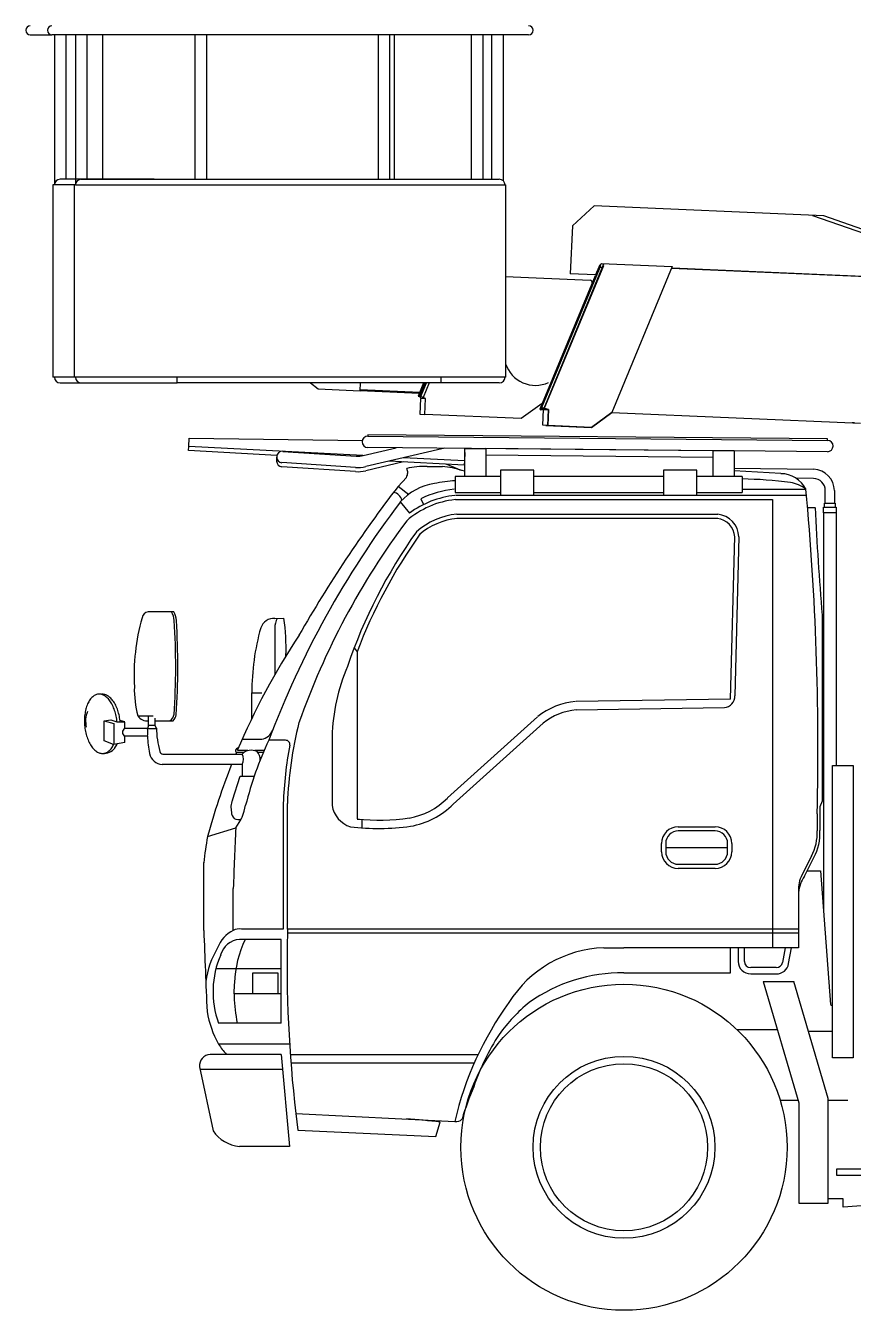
# Model space of a CAD drawing. Header units: inches. Extents: x 34 to 7218, y 31 to 7531.
# Drawn here: x 37 to 2610, y 37 to 4031 of the extents above; entities that cross this region are included whole.
import ezdxf

# ---------------------------------------------------------------- set-up
doc = ezdxf.new("R2010")
doc.units = ezdxf.units.IN
doc.header["$MEASUREMENT"] = 0
doc.layers.add('Symbols', color=6, linetype='Continuous')

msp = doc.modelspace()

# ---------------------------------------------------------------- linework, layer by layer
at = {"layer": 'Symbols'}
for p, q in [((51.1, 4003.1), (118.7, 4003.1)), ((1600.7, 4003.1), (118.7, 4003.1)), ((126.2, 4003.1), (126.2, 3536.2)), ((161.6, 4003.1), (161.6, 3553.9)), ((192, 4003.1), (192, 3553.9)), ((227.4, 4003.1), (227.4, 3553.9)), ((276.2, 4003.1), (276.2, 3553.9)), ((563.4, 4003.1), (563.4, 3553.9)), ((598.8, 4003.1), (598.8, 3553.9)), ((1133.2, 4003.1), (1133.2, 3553.9)), ((1168.6, 4003.1), (1168.6, 3553.9)), ((1182.7, 4003.1), (1182.7, 3553.9)), ((1422.7, 4003.1), (1422.7, 3553.9)), ((1458.1, 4003.1), (1458.1, 3553.9)), ((1486.5, 3553.9), (1486.5, 4003.1)), ((1521.9, 4003.1), (1521.9, 3549)), ((121.8, 3536.2), (121.8, 2938.2)), ((192, 3536.2), (121.8, 3536.2)), ((436.4, 3553.9), (143.9, 3553.9)), ((192, 3536.2), (187.6, 3536.2)), ((187.6, 3536.2), (187.6, 2938.2)), ((192, 3553.9), (192, 3536.2)), ((209.7, 3553.9), (1509.7, 3553.9)), ((2519, 3439.8), (1804.7, 3470.9)), ((2483.5, 3441.4), (2868.1, 3307.5)), ((2903.5, 3306), (2519, 3439.8)), ((1640.6, 2841.8), (1824.9, 3285.2)), ((1640.6, 2841.8), (1824.9, 3285.2)), ((1822.6, 3284.7), (1824.6, 3284.6)), ((1822.6, 3284.7), (1824.6, 3284.6)), ((1822.6, 3284.7), (1824.6, 3284.6)), ((1823.4, 3281.6), (1830.6, 3278.7)), ((1823.4, 3281.6), (1830.6, 3278.7)), ((2045.6, 3277.6), (3212.4, 3226.8)), ((1529.4, 3251.3), (1792.6, 3239.8)), ((1807.5, 3253.5), (1635.7, 2838.8)), ((1803.2, 3235.5), (1798.4, 3235.7)), ((1801.5, 3231.4), (1798.6, 3231.5)), ((187.6, 2938.2), (121.8, 2938.2)), ((143.9, 2920.5), (209.7, 2920.5)), ((209.7, 2920.5), (508, 2920.5)), ((922.1, 2920.5), (946.8, 2901.6)), ((1274.4, 2920.5), (1257.3, 2879.5)), ((1278.9, 2920.5), (1261.2, 2877.9)), ((1274.4, 2920.5), (1272, 2914.6)), ((1291.6, 2920.5), (1272.8, 2875.3)), ((1509.7, 2920.5), (1328.3, 2920.5)), ((1260.8, 2887.9), (1076.7, 2895.9)), ((1260.8, 2887.9), (1076.7, 2895.9)), ((1076.9, 2900.1), (1262.5, 2892)), ((1640.6, 2841.8), (1640.4, 2835.9)), ((1640.6, 2841.8), (1640.4, 2835.9)), ((1640.8, 2844.4), (1640.5, 2838.5)), ((1640.5, 2838.5), (1662.6, 2837.6)), ((1646, 2839.5), (1640.6, 2841.8)), ((1646, 2839.5), (1640.6, 2841.8)), ((1646.2, 2842.1), (1640.8, 2844.4)), ((1646.6, 2858.4), (1643.6, 2858.6)), ((1646, 2864.3), (1649, 2864.2)), ((1859.5, 2829), (2632.6, 2795.3)), ((2614.6, 2796.1), (2606.8, 2796.4)), ((1085.6, 2694.6), (544.2, 2723)), ((1086.3, 2694.7), (1188.9, 2718.8)), ((2174.8, 2709.7), (1100.9, 2719.6)), ((1101.2, 2755), (2530.1, 2741.9)), ((817.4, 2690.1), (817.4, 2677.1)), ((836.2, 2707.7), (1064.9, 2693)), ((1331.3, 2715.9), (1094.4, 2660.3)), ((2529.8, 2706.5), (2239.8, 2709.1)), ((1062.6, 2657.7), (833.9, 2672.5)), ((1062.6, 2644.7), (833.9, 2659.5)), ((1212.1, 2674.9), (1094.4, 2647.3)), ((1224.3, 2647.2), (1221.8, 2654.4)), ((1285, 2660.8), (1332.7, 2660.8)), ((1381.6, 2652.4), (1344.3, 2668)), ((2239.8, 2655.8), (2486.9, 2651.8)), ((2385.1, 2638.3), (2239.8, 2646.7)), ((2020.1, 2629.6), (1617.1, 2629.6)), ((2264.5, 2629.6), (2124.1, 2629.6)), ((2264.5, 2629.6), (2264.5, 2580.2)), ((2486.3, 2623.6), (2432.1, 2624.4)), ((1266.1, 2560.1), (1274.4, 2542.4)), ((2462.9, 2570.5), (1373, 2570.5)), ((1373, 2557.5), (2358.9, 2557.5)), ((1617.1, 2580.2), (2020.1, 2580.2)), ((2124.1, 2580.2), (2264.5, 2580.2)), ((2264.5, 2590), (2462.9, 2590)), ((2358.9, 2557.5), (2358.9, 1163.7)), ((2523.3, 2546.8), (2523.3, 2585.7)), ((2551.5, 2585.7), (2551.5, 2546.8)), ((1201.9, 2550.4), (1230.4, 2515.3)), ((2468, 2533.2), (2491.3, 2533.2)), ((1377.5, 2512.2), (2188.9, 2512.2)), ((2188.9, 2499.2), (1377.5, 2499.2)), ((2517.9, 2516.4), (2517.9, 1276.6)), ((2556.9, 2516.4), (2556.9, 1731.3)), ((2228.7, 1937), (2241.9, 2442.5)), ((2254.9, 2442.2), (2242, 1947.9)), ((497.7, 2208.8), (418.1, 2208.8)), ((811.9, 2158.5), (811.9, 2015)), ((812.1, 2188.4), (840, 2188.6)), ((740, 1877.2), (740, 1956.7)), ((771.2, 1955.9), (740, 1955.9)), ((2228.7, 1937), (1748.4, 1929.7)), ((433.4, 1883.7), (386.6, 1883.7)), ((418.8, 1855.4), (418.8, 1883.7)), ((439.7, 1855.4), (439.7, 1877.8)), ((1349.1, 1630.3), (1628.3, 1881.9)), ((1748.8, 1903.7), (2209.5, 1910.7)), ((345.5, 1846.2), (345.5, 1865.7)), ((415.4, 1846.2), (345.5, 1846.2)), ((415.4, 1846.2), (443.6, 1846.2)), ((439.7, 1869.8), (495.5, 1869.8)), ((1645.7, 1862.6), (1366.6, 1611)), ((415.5, 1821.6), (345.5, 1821.6)), ((345.5, 1802.1), (345.5, 1821.6)), ((710.2, 1812.7), (771, 1812.7)), ((845.3, 1809.3), (792.7, 1809.3)), ((989.8, 1820.8), (989.8, 1606.6)), ((464, 1766.3), (709.7, 1766.4)), ((715.4, 1771.2), (693.5, 1771.2)), ((728.2, 1777), (695.7, 1777)), ((778.4, 1777), (749.1, 1777)), ((775.8, 1771), (760.3, 1771)), ((709.7, 1733.9), (461.6, 1733.9)), ((709.7, 1733.9), (709.7, 1698.1)), ((680.2, 1623), (704.2, 1698.1)), ((704.2, 1698.1), (748, 1698.1)), ((837.9, 1612.2), (837.9, 1222.2)), ((850.9, 1222.2), (850.9, 1612.2)), ((2498, 1580.9), (2498, 1527.8)), ((602.1, 1509.7), (690, 1537.3)), ((2066.1, 1540.4), (2180.7, 1540.4)), ((2180.7, 1527.4), (2066.1, 1527.4)), ((2014.1, 1462.7), (2014.1, 1488.4)), ((2027.1, 1488.4), (2027.1, 1462.7)), ((2219.7, 1462.7), (2219.7, 1488.4)), ((2232.7, 1488.4), (2232.7, 1462.7)), ((2027.1, 1475.6), (2219.7, 1475.6)), ((2480.4, 1449.1), (2450.6, 1390.2)), ((2458.2, 1386.3), (2488.1, 1445.2)), ((590.9, 1217.9), (590.9, 1428.7)), ((2066.1, 1423.7), (2180.7, 1423.7)), ((2180.7, 1410.7), (2066.1, 1410.7)), ((682.6, 1217.9), (682.6, 1347.9)), ((837.9, 1222.2), (707.9, 1222.2)), ((2440.1, 1222.2), (850.9, 1222.2)), ((850.9, 1222.2), (850.9, 1209.2)), ((2440.1, 1209.2), (850.9, 1209.2)), ((1834.5, 1163.7), (1897.4, 1163.7)), ((2358.9, 1163.7), (1897.4, 1163.7)), ((2252.4, 1163.7), (2252.4, 1121.7)), ((2271.9, 1121.7), (2271.9, 1163.7)), ((2398.5, 1163.7), (2390.1, 1118.2)), ((2409.3, 1114.7), (2418.3, 1163.7)), ((831.6, 1098.7), (628.5, 1098.7)), ((2371, 1102.2), (2291.4, 1102.2)), ((2291.4, 1082.7), (2371, 1082.7)), ((2330.3, 1059.2), (2425.1, 1059.2)), ((831.6, 1020.7), (684.6, 1020.7)), ((831.6, 929.7), (636.6, 929.7)), ((2248.1, 909.7), (2374.1, 909.7)), ((2545.4, 903.9), (2470.7, 903.9)), ((857.6, 864.7), (636.6, 864.7)), ((831.4, 832.2), (610.3, 832.2)), ((859.8, 832.2), (1444, 832.2)), ((861.7, 806.2), (1432.1, 806.2)), ((577.9, 794), (619.8, 594.6)), ((835.6, 785.4), (579.7, 785.3)), ((2438.9, 688.7), (2383.2, 688.7)), ((2593.7, 688.7), (2531.8, 688.7)), ((877, 648.9), (1370.9, 624.2))]:
    msp.add_line(p, q, dxfattribs=at)
for points in [[(192, 3536.2), (1529.4, 3536.2), (1529.4, 2938.2), (187.6, 2938.2)], [(1804.7, 3470.9), (1736.9, 3408.8), (1730.4, 3259.5)], [(1635.7, 2838.8), (1639.3, 2837.3), (1820.9, 3275.7), (1818.7, 3276.6)], [(1833.2, 3284.9), (1647.9, 2838.8), (1640.6, 2841.8)], [(1859.3, 2829), (1796.8, 2782.3), (1660.4, 2788.2), (1662.6, 2837.6), (1640.8, 2844.4), (1826.8, 3292.3), (2047.7, 3282.7), (1859.3, 2829)], [(1640.8, 2844.4), (1826.8, 3292.3), (1834, 3289.4), (1648, 2841.4), (1640.8, 2844.4)], [(1822.7, 3288), (1808.3, 3256.1), (1730.4, 3259.5)], [(2047.5, 3278.2), (2900.7, 3241), (2901.1, 3250.4)], [(1798.3, 3230.8), (1642.5, 2856), (1577.7, 2809.4), (1278.1, 2822.4), (1280.2, 2871.8), (1265.7, 2878.6)], [(1328.3, 2938.2), (1328.3, 2920.5), (508, 2920.5), (508, 2938.2)], [(946.8, 2901.6), (1076.7, 2895.9), (1077.8, 2920.5)], [(1257.3, 2879.5), (1261.2, 2877.9), (1278.9, 2920.5)], [(1261.2, 2877.9), (1264.8, 2876.4), (1283.1, 2920.5)], [(1280.2, 2871.8), (1264.6, 2872.5), (1262.5, 2823.1), (1278.1, 2822.4), (1280.2, 2871.8)], [(1660.4, 2788.2), (1644.9, 2788.9), (1647, 2838.2), (1662.6, 2837.6), (1660.4, 2788.2)], [(1653.9, 2788.5), (1796.8, 2782.3), (1859.5, 2829)], [(1101.2, 2755), (2530.1, 2741.9), (2530.2, 2746.1), (1101.2, 2759.1), (1101.2, 2755)], [(818.2, 2695.3), (543.6, 2710), (544.2, 2723)], [(544.2, 2723), (545.6, 2748.9), (1083.8, 2741.2)], [(1467.4, 2716.7), (1467.4, 2629.6), (1402.4, 2629.6), (1402.4, 2716.8), (1467.4, 2716.8)], [(1401.1, 2678), (1400.4, 2665), (1166.8, 2677.3)], [(1402.4, 2704.1), (1401.1, 2678), (1212.2, 2687.9)], [(1467.7, 2696.6), (2174.5, 2690.1), (2174.6, 2709.6), (1467.8, 2716.1), (1467.7, 2696.6)], [(2174.8, 2710.2), (2239.8, 2710.2), (2239.8, 2629.6), (2174.8, 2629.6), (2174.8, 2710.2)], [(1513.1, 2571.1), (1617.1, 2571.1), (1617.1, 2649.1), (1513.1, 2649.1), (1513.1, 2571.1)], [(2020.1, 2571.1), (2124.1, 2571.1), (2124.1, 2649.1), (2020.1, 2649.1), (2020.1, 2571.1)], [(1227.9, 2572.6), (1195.4, 2598.4), (1220.8, 2626.5)], [(1513.1, 2629.6), (1372.7, 2629.6), (1372.7, 2593.2), (1372.7, 2580.2), (1513.1, 2580.2)], [(2517.9, 2534.6), (2556.9, 2534.6), (2556.9, 2516.4), (2517.9, 2516.4), (2517.9, 2534.6)], [(2520.5, 2534.6), (2520.5, 2546.8), (2554.3, 2546.8), (2554.3, 2534.6)], [(2513.6, 2198.1), (2513.6, 1619.5), (2506.6, 1602.4), (2506.5, 1528.3)], [(1058.8, 2096.8), (1067.4, 2084.2), (1067.4, 1564.8), (1082, 1563), (1082, 1537.1)], [(320.9, 1866.9), (320.6, 1870), (320, 1874.8), (319.2, 1879.6), (318.3, 1884.3), (317.3, 1888.9), (316.2, 1893.5), (314.9, 1897.9), (313.5, 1902.3), (312, 1906.5), (310.4, 1910.6), (308.7, 1914.6), (306.8, 1918.4), (304.9, 1922.1), (302.9, 1925.6), (300.8, 1928.9), (298.6, 1932.1), (296.3, 1935), (294, 1937.7), (291.6, 1940.3), (289.1, 1942.6), (286.6, 1944.6), (284, 1946.5), (281.4, 1948.1), (278.8, 1949.5), (276.2, 1950.6), (273.5, 1951.5), (270.8, 1952.1), (268.2, 1952.5), (265.5, 1952.6), (262.9, 1952.5), (260.2, 1952.1), (257.6, 1951.5), (255.1, 1950.6), (252.6, 1949.5), (250.1, 1948.1), (247.7, 1946.5), (245.3, 1944.6), (243.1, 1942.6), (240.9, 1940.3), (238.7, 1937.7), (236.7, 1935), (234.8, 1932.1), (232.9, 1928.9), (231.2, 1925.6), (229.5, 1922.1), (228, 1918.4), (226.6, 1914.6), (225.3, 1910.6), (224.2, 1906.5), (223.2, 1902.3), (222.3, 1897.9), (221.5, 1893.5), (220.9, 1888.9), (220.4, 1884.3), (220, 1879.6), (219.8, 1874.8), (219.7, 1870), (219.8, 1865.2), (220, 1860.4), (220.3, 1855.6), (220.8, 1850.8), (221.4, 1846), (222.2, 1841.2), (223, 1836.5), (224.1, 1831.9), (225.2, 1827.4), (226.5, 1822.9), (227.9, 1818.5), (229.4, 1814.3), (231, 1810.2), (232.7, 1806.2), (234.5, 1802.4), (236.5, 1798.7), (238.5, 1795.2), (240.6, 1791.9), (242.8, 1788.8), (245.1, 1785.8), (247.4, 1783.1), (249.8, 1780.6), (252.3, 1778.3), (254.8, 1776.2), (257.3, 1774.3), (259.9, 1772.7), (262.6, 1771.3), (265.2, 1770.2), (267.9, 1769.3), (270.5, 1768.7), (273.2, 1768.3), (275.9, 1768.2), (278.5, 1768.3), (281.1, 1768.7), (283.7, 1769.3), (286.3, 1770.2), (288.8, 1771.3), (291.3, 1772.7), (293.7, 1774.3), (296, 1776.2), (298.3, 1778.3), (300.5, 1780.6), (302.6, 1783.1), (304.7, 1785.8), (306.6, 1788.8), (308.5, 1791.9), (310.2, 1795.2), (310.4, 1795.7)], [(330.8, 1866.9), (330.5, 1869.8), (329.9, 1874.6), (329.2, 1879.4), (328.3, 1884), (327.3, 1888.7), (326.1, 1893.2), (324.9, 1897.7), (323.5, 1902), (322, 1906.3), (320.4, 1910.4), (318.6, 1914.4), (316.8, 1918.2), (314.9, 1921.9), (312.9, 1925.4), (310.7, 1928.7), (308.5, 1931.8), (306.3, 1934.8), (303.9, 1937.5), (301.5, 1940), (299.1, 1942.3), (296.6, 1944.4), (294, 1946.3), (291.4, 1947.9), (288.8, 1949.2), (286.1, 1950.4), (283.5, 1951.3), (280.8, 1951.9), (278.1, 1952.3), (275.5, 1952.4), (272.8, 1952.3), (271.3, 1952)], [(281, 1870.1), (301.3, 1872.8), (320.9, 1866.9), (345.5, 1866.9), (330.5, 1870.5)], [(281, 1807.2), (281, 1870.1), (310.7, 1861.3), (310.7, 1795.6)], [(443.6, 1846.2), (439.7, 1855.4), (418.8, 1855.4), (415.4, 1846.2)], [(345.5, 1802.1), (310.4, 1795.6), (281, 1807.2)], [(313.9, 1784.6), (314.6, 1785.6), (316.6, 1788.5), (318.4, 1791.7), (320.2, 1795), (321.4, 1797.7)], [(2545.4, 1731.3), (2610.4, 1731.3), (2610.4, 821.3), (2545.4, 821.3), (2545.4, 1731.3)], [(2467, 1403.7), (2508.4, 1403.7), (2539.6, 987.7), (2545.4, 983.8)], [(2440.1, 1340.6), (2440.1, 1163.7), (2358.9, 1163.7)], [(831.6, 929.7), (831.6, 1189.7), (701.6, 1189.7)], [(1897.4, 1086.3), (2228.9, 1086.3), (2228.9, 1163.7)], [(821.2, 1020.7), (743.2, 1020.7), (743.2, 1085.7), (821.2, 1085.7), (821.2, 1020.7)], [(2330.3, 1059.2), (2440.8, 682.2), (2440.8, 370.2), (2531.8, 370.2), (2531.8, 695.3), (2425.1, 1059.2)], [(831.4, 832.2), (857.4, 546.2), (701.4, 546.2)], [(877, 648.9), (883.5, 596.9), (1312.5, 577.4), (1325.6, 621.9)], [(2559.1, 476.8), (2949.1, 476.8), (2949.1, 456), (2559.1, 456), (2559.1, 476.8)], [(2787.6, 383.2), (2747.6, 383.2), (2747.6, 370.2), (2578.6, 357.2), (2578.6, 383.2), (2531.8, 383.2)]]:
    msp.add_lwpolyline(points, dxfattribs=at)
for radius in [507, 282.8, 260]:
    msp.add_circle((1897.4, 543.6), radius, dxfattribs=at)
for centre, radius, start, end in [((51.1, 4017.2), 14.1, 90, 270), ((118.7, 4017.2), 14.1, 90, 270), ((1600.7, 4017.2), 14.1, 270, 90), ((143.9, 3536.2), 17.7, 90, 180), ((209.7, 3536.2), 17.7, 90, 180), ((1509.7, 3536.2), 17.7, 0, 90), ((1792.3, 3233.3), 6.5, 337.4282, 87.5065), ((1622, 3010.4), 97.5, 198.3727, 294.5897), ((143.9, 2938.2), 17.7, 180, 270), ((209.7, 2938.2), 17.7, 180, 270), ((1509.7, 2938.2), 17.7, 270, 0), ((1101, 2737.3), 17.7, 89.4718, 269.4718), ((1348, 2644.5), 73.3, 95.9293, 103.1984), ((2530, 2724.2), 17.7, 269.4718, 89.4718), ((835.1, 2690.1), 17.7, 86.2997, 266.2997), ((835.1, 2677.1), 17.7, 180, 266.2997), ((1069.6, 2766.1), 73.3, 266.2997, 283.1984), ((1069.6, 2766.1), 108.7, 266.2997, 283.1984), ((1069.6, 2753.1), 108.7, 266.2997, 283.1984), ((1187.4, 2645), 38.1, 331.0112, 354.2083), ((1278.3, 2411.8), 249.1, 88.4485, 103.1108), ((1053, 2613.3), 174.6, 9.1646, 11.2074), ((1299, 2342.6), 320, 72.6381, 83.9525), ((1407.1, 2713.4), 66.1, 247.3153, 265.9709), ((1407.1, 2713.4), 37.9, 260.6769, 262.9234), ((2385.1, 2551.5), 86.7, 26.2871, 90), ((2485.4, 2585.7), 66.1, 0, 88.6979), ((4411, 124.3), 4057.8, 142.4253, 150.2837), ((1336.7, 2428.2), 182, 99.1733, 137.8194), ((1458.3, 1707.8), 912.6, 95.3822, 99.4969), ((2242.8, 1263.9), 1358, 82.7209, 89.0865), ((2400.8, 2513.3), 98.6, 50.9997, 81.7833), ((2485.4, 2585.7), 37.9, 0, 88.6979), ((1174.2, 2547.3), 33.8, 14.3904, 78.4029), ((1399.8, 2289.4), 269.4, 95.7131, 131.3391), ((1399.8, 2289.4), 282.4, 95.7131, 126.8599), ((1399.8, 2289.4), 301.9, 95.7131, 116.2919), ((-6046.9, 1788.8), 8547.4, 358.60627, 5.37799), ((3543.6, 774.1), 2939.1, 142.8183, 159.3789), ((13006.8, 3062.8), 10528.8, 182.88338, 184.71102), ((3105.9, 1082.4), 2352.8, 143.2043, 160.5986), ((1399.8, 2289.4), 223.9, 95.7131, 131.3391), ((1399.8, 2289.4), 210.9, 95.7131, 131.3391), ((2180.7, 2438.4), 61.2, 2.9385, 83.7102), ((2180.7, 2438.4), 74.2, 2.9385, 83.7102), ((2581.6, 1511.9), 1631.6, 144.5807, 161.1607), ((2581.6, 1511.9), 1618.6, 144.5807, 159.294), ((420.1, 2187.5), 21.3, 95.3314, 173.4474), ((435.5, 2175.9), 63.9, 4.7905, 31.0403), ((435.5, 2175.9), 70.4, 4.7905, 27.9059), ((1028.4, 2010.8), 654.5, 164.113, 183.0908), ((-1811.2, 2039.1), 2314.7, 356.2876, 3.5218), ((-1811.2, 2039.1), 2321.2, 356.2876, 3.5218), ((1496.7, 1955.6), 756.7, 164.4126, 179.9105), ((809, 2145.1), 43.3, 85.9144, 161.5197), ((873.1, 2160.2), 61.3, 152.6215, 181.6168), ((171.4, 2093.5), 675.3, 358.2021, 8.0955), ((2717.3, 925.2), 2194.5, 146.5205, 157.1605), ((1579, 1806.2), 589.4, 156.7613, 178.5826), ((705.4, 1969.3), 330.6, 178.9141, 194.7372), ((1765.4, 1712.1), 218.3, 94.9519, 128.5195), ((2205.9, 1946.6), 36.1, 275.6673, 1.9569), ((306.4, 1869.4), 83.1, 159.2166, 193.4713), ((413.8, 1902.8), 33.2, 212.1155, 278.8135), ((468.1, 1895.5), 31.1, 304.2295, 349.7526), ((468.1, 1895.5), 37.6, 316.8451, 349.7526), ((1765.4, 1712.1), 192.3, 94.9519, 128.5195), ((351.9, 1833.9), 13.9, 117.4853, 242.5147), ((369.5, 1834.3), 47.7, 344.6461, 14.2059), ((714.9, 1850.2), 271.3, 180.6108, 196.1368), ((763.2, 1856.4), 44.4, 280.0111, 339.6753), ((2071.3, 1566.6), 1221.3, 165.9062, 177.8588), ((841.6, 1850.1), 427.1, 183.8166, 191.052), ((1847, 1320.1), 1162.2, 155.1073, 165.7011), ((845.3, 1796.3), 13, 349.3894, 90), ((280.1, 1811.3), 43.1, 266.2574, 321.7513), ((464.7, 1777), 43.2, 191.7487, 265.8883), ((464.7, 1777), 10.7, 191.7487, 265.8883), ((694.5, 1776.1), 4.99, 158.1782, 258.856), ((698.1, 1776.4), 8.38, 89.6218, 169.4295), ((2717.3, 925.2), 2194.5, 157.3144, 157.4611), ((738.6, 1737.5), 40.9, 63.453, 134.9801), ((683.2, 1750.2), 31.1, 328.4632, 31.5368), ((732.7, 1750.8), 33.6, 353.913, 43.9058), ((2071.3, 1566.6), 1234.3, 169.3894, 177.8588), ((2717.3, 925.2), 2194.5, 158.3767, 164.5548), ((729.3, 1600.3), 54.1, 155.2171, 195.2996), ((567.2, 1633), 155.7, 322.0505, 350.4247), ((1072.4, 1619.8), 83.7, 189.0172, 252.0239), ((1191.9, 1784.6), 220.3, 279.7476, 315.1592), ((1191.9, 1784.6), 246.3, 279.7476, 315.1592), ((697.9, 1583.4), 20.9, 172.892, 296.1754), ((1133.5, 2249.6), 688.7, 264.4921, 278.0544), ((16588, 822.8), 15914, 177.42697, 178.10915), ((1133.5, 2249.6), 714.7, 263.0179, 278.0544), ((2066.1, 1488.4), 52, 90, 180), ((2066.1, 1488.4), 39, 90, 180), ((2180.7, 1488.4), 52, 0, 90), ((2180.7, 1488.4), 39, 0, 90), ((2348.6, 1519.8), 149.6, 331.7836, 3.0893), ((2348.6, 1519.8), 158.1, 331.7836, 3.0893), ((1744.8, 1310.7), 1159.9, 170.1246, 174.1645), ((2066.1, 1462.7), 52, 180, 270), ((2066.1, 1462.7), 39, 180, 270), ((2180.7, 1462.7), 52, 270, 0), ((2180.7, 1462.7), 39, 270, 0), ((2537.3, 1346.1), 97.3, 153.0209, 183.2112), ((2546.5, 1326.2), 106.8, 145.7244, 174.662), ((50557.1, 3060.8), 50000.2, 182.1123, 182.40177), ((728.7, 1127.4), 101.6, 116.978, 158.8515), ((701.4, 1184), 38.7, 80.3868, 118.9722), ((4850.5, 1115.2), 4000.8, 178.6526, 186.6922), ((861, 1025.2), 266.1, 148.5671, 172.7851), ((706.3, 1124.3), 65.6, 94.1528, 164.1905), ((1024.5, 1042.4), 338.5, 154.2026, 177.8735), ((1846.5, 801.8), 362.1, 91.8904, 147.9262), ((908.5, 1027.5), 288.9, 156.6185, 199.7862), ((2291.4, 1121.7), 39, 180, 270), ((2291.4, 1121.7), 19.5, 180, 270), ((1892.5, 584.6), 501.7, 89.4394, 125.2831), ((2371, 1121.7), 19.5, 270, 349.5876), ((2371, 1121.7), 39, 270, 349.5876), ((908.5, 1027.5), 223.9, 172.9589, 183.9727), ((1242.9, 1034.7), 558.2, 182.3237, 190.8339), ((906.9, 1017.4), 310.4, 189.6251, 209.4623), ((2388.6, 383.3), 1045.8, 144.2647, 166.6801), ((1959.6, 565.7), 557.7, 129.7959, 143.8555), ((2074.3, 520.3), 677.7, 146.48, 161.814), ((878.5, 1022), 288.5, 213.0179, 221.1122), ((612.3, 797.7), 34.6, 93.3647, 186.173), ((2318.9, 351), 966.7, 156.799, 163.1255), ((1117.4, -1036.4), 1671.3, 82.8427, 86.4533), ((1377, 644.8), 21.5, 253.5233, 322.0768), ((713.4, 659.6), 114, 214.7661, 263.9356)]:
    msp.add_arc(centre, radius, start, end, dxfattribs=at)

doc.saveas('drawing.dxf')
